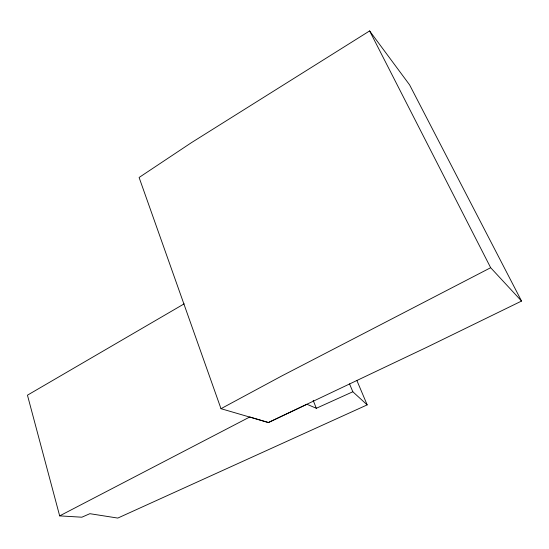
<?xml version="1.0" encoding="UTF-8"?>
<svg xmlns="http://www.w3.org/2000/svg" width="549" height="549" viewBox="0 0 549 549"><rect width="100%" height="100%" fill="white"/><g stroke="black" fill="none" stroke-linecap="round" stroke-linejoin="round"><path stroke-width="0.82" d="M59.669 515.875L249.795 416.972L268.392 422.531L426.621 347.366L521.55 301.058L409.595 84.875L369.621 30.922L191.388 142.692L139.096 177.485L220.993 408.689L268.392 422.531L306.973 404.27L316.327 408.284L352.829 391.766L367.178 404.881L117.788 518.078L89.871 513.692L81.863 517.206L59.669 515.875L27.45 395.184L184.162 303.844M220.993 408.689L281.877 375.893L490.662 267.713L521.55 301.058M369.621 30.922L490.662 267.713M356.857 380.43L367.178 404.881M349.528 383.861L352.829 391.766M313.163 400.331L316.327 408.284"/></g></svg>
